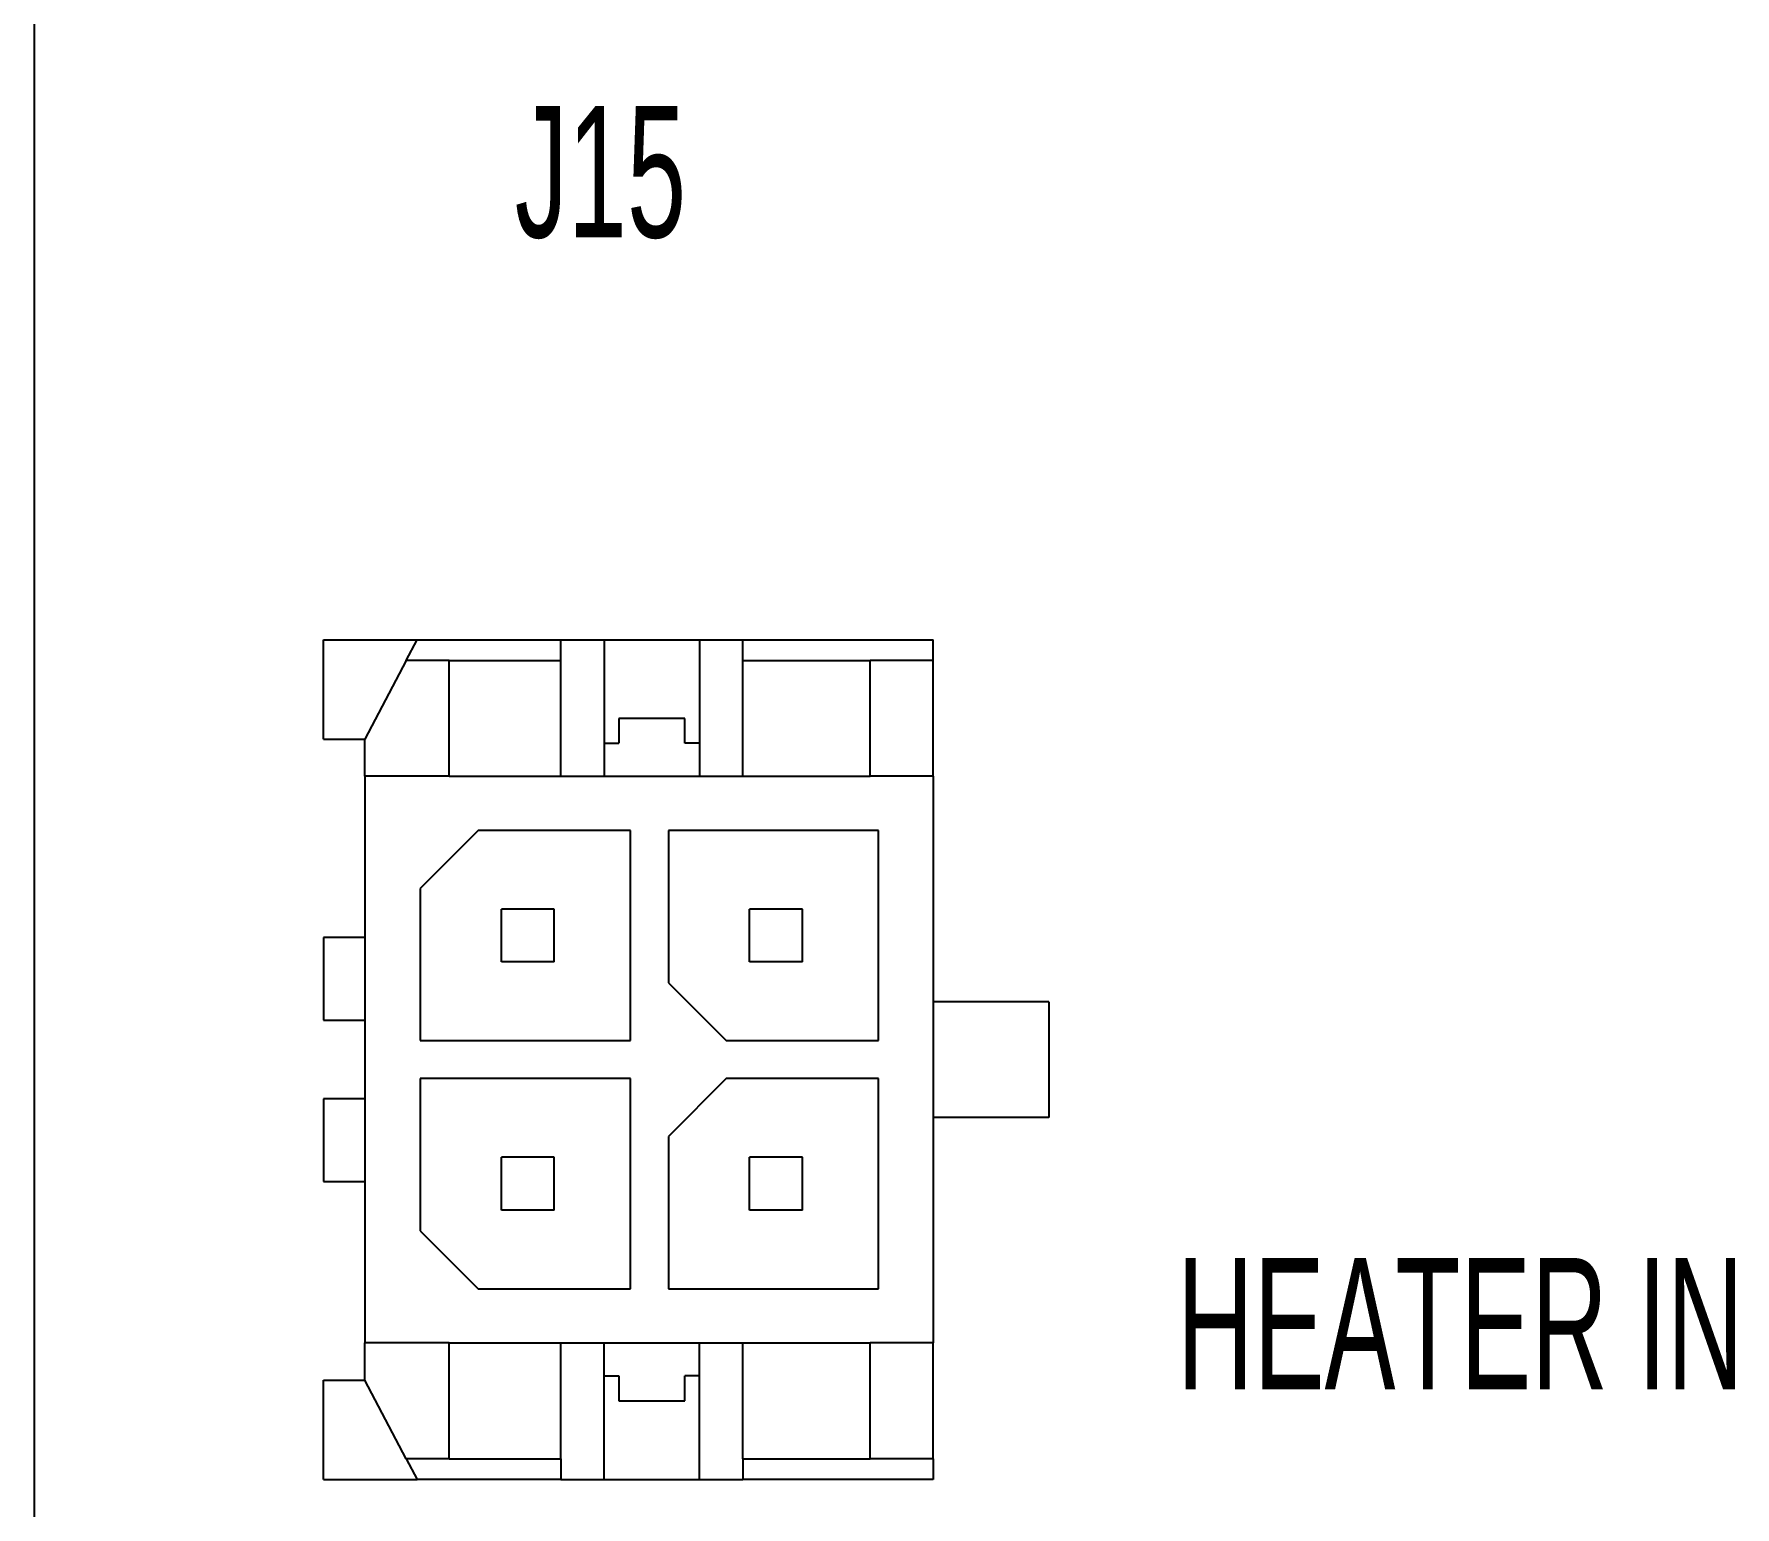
# Model space of a CAD drawing. Header units: millimetres. Extents: x 136 to 282, y 74 to 207.
# Drawn here: x 141.99 to 162.55, y 154.63 to 172.44 of the extents above; entities that cross this region are included whole.
import ezdxf

# ---------------------------------------------------------------- set-up
doc = ezdxf.new("R2010")
doc.units = ezdxf.units.MM
doc.styles.add('SLDTEXTSTYLE0', font='TXT', dxfattribs={"width": 0.605})

msp = doc.modelspace()

# ---------------------------------------------------------------- linework, layer by layer
at = {"color": 7, "linetype": 'Continuous', "lineweight": 25}
for p, q in [((141.99, 206.664), (141.99, 145.539)), ((145.49, 163.914), (145.49, 165.114)), ((145.49, 165.114), (146.622, 165.114)), ((146.49, 164.864), (146.622, 165.114)), ((146.622, 165.114), (148.36, 165.114)), ((148.36, 164.864), (148.36, 165.114)), ((148.36, 165.114), (148.885, 165.114)), ((148.885, 165.114), (148.885, 163.464)), ((148.885, 165.114), (150.035, 165.114)), ((150.035, 165.114), (150.035, 163.464)), ((150.035, 165.114), (150.56, 165.114)), ((150.56, 165.114), (152.86, 165.114)), ((150.56, 164.864), (150.56, 165.114)), ((152.86, 164.864), (152.86, 165.114)), ((146.49, 164.864), (145.99, 163.914)), ((147.01, 164.864), (146.49, 164.864)), ((147.01, 163.464), (147.01, 164.864)), ((147.01, 164.864), (148.36, 164.864)), ((148.36, 163.464), (148.36, 164.864)), ((150.56, 163.464), (150.56, 164.864)), ((150.56, 164.864), (152.1, 164.864)), ((152.1, 163.464), (152.1, 164.864)), ((152.86, 164.864), (152.1, 164.864)), ((152.86, 163.464), (152.86, 164.864)), ((149.86, 164.164), (149.06, 164.164)), ((149.06, 164.164), (149.06, 163.864)), ((149.86, 163.864), (149.86, 164.164)), ((145.49, 163.914), (145.99, 163.914)), ((145.99, 163.464), (145.99, 163.914)), ((148.885, 163.864), (149.06, 163.864)), ((150.035, 163.864), (149.86, 163.864)), ((145.99, 163.464), (145.99, 156.614)), ((147.01, 163.464), (145.99, 163.464)), ((147.01, 163.464), (152.1, 163.464)), ((152.86, 163.464), (152.1, 163.464)), ((152.86, 163.464), (152.86, 156.614)), ((147.36, 162.809), (146.66, 162.109)), ((149.2, 162.809), (147.36, 162.809)), ((149.2, 160.269), (149.2, 162.809)), ((149.66, 162.809), (149.66, 160.969)), ((152.2, 162.809), (149.66, 162.809)), ((152.2, 160.269), (152.2, 162.809)), ((146.66, 162.109), (146.66, 160.269)), ((147.64, 161.219), (147.64, 161.859)), ((148.28, 161.859), (147.64, 161.859)), ((148.28, 161.219), (148.28, 161.859)), ((150.64, 161.219), (150.64, 161.859)), ((151.28, 161.859), (150.64, 161.859)), ((151.28, 161.219), (151.28, 161.859)), ((145.49, 161.514), (145.49, 160.514)), ((145.99, 161.514), (145.49, 161.514)), ((148.28, 161.219), (147.64, 161.219)), ((151.28, 161.219), (150.64, 161.219)), ((149.66, 160.969), (150.36, 160.269)), ((154.26, 160.739), (152.86, 160.739)), ((154.26, 160.739), (154.26, 159.339)), ((145.49, 160.514), (145.99, 160.514)), ((146.66, 160.269), (149.2, 160.269)), ((150.36, 160.269), (152.2, 160.269)), ((149.2, 159.809), (146.66, 159.809)), ((146.66, 159.809), (146.66, 157.969)), ((149.2, 157.269), (149.2, 159.809)), ((150.36, 159.809), (149.66, 159.109)), ((152.2, 159.809), (150.36, 159.809)), ((152.2, 157.269), (152.2, 159.809)), ((145.49, 159.564), (145.49, 158.564)), ((145.99, 159.564), (145.49, 159.564)), ((154.26, 159.339), (152.86, 159.339)), ((149.66, 159.109), (149.66, 157.269)), ((147.64, 158.219), (147.64, 158.859)), ((148.28, 158.859), (147.64, 158.859)), ((148.28, 158.219), (148.28, 158.859)), ((150.64, 158.219), (150.64, 158.859)), ((151.28, 158.859), (150.64, 158.859)), ((151.28, 158.219), (151.28, 158.859)), ((145.49, 158.564), (145.99, 158.564)), ((148.28, 158.219), (147.64, 158.219)), ((151.28, 158.219), (150.64, 158.219)), ((146.66, 157.969), (147.36, 157.269)), ((147.36, 157.269), (149.2, 157.269)), ((149.66, 157.269), (152.2, 157.269)), ((147.01, 156.614), (145.99, 156.614)), ((145.99, 156.164), (145.99, 156.614)), ((147.01, 156.614), (152.1, 156.614)), ((147.01, 155.214), (147.01, 156.614)), ((148.36, 155.214), (148.36, 156.614)), ((148.885, 154.964), (148.885, 156.614)), ((150.035, 154.964), (150.035, 156.614)), ((150.56, 155.214), (150.56, 156.614)), ((152.86, 156.614), (152.1, 156.614)), ((152.1, 155.214), (152.1, 156.614)), ((152.86, 155.214), (152.86, 156.614)), ((145.49, 154.964), (145.49, 156.164)), ((145.49, 156.164), (145.99, 156.164)), ((146.49, 155.214), (145.99, 156.164)), ((148.885, 156.214), (149.06, 156.214)), ((149.06, 156.214), (149.06, 155.914)), ((149.86, 155.914), (149.86, 156.214)), ((150.035, 156.214), (149.86, 156.214)), ((149.06, 155.914), (149.86, 155.914)), ((147.01, 155.214), (146.49, 155.214)), ((146.49, 155.214), (146.622, 154.964)), ((147.01, 155.214), (148.36, 155.214)), ((148.36, 155.214), (148.36, 154.964)), ((150.56, 155.214), (152.1, 155.214)), ((150.56, 155.214), (150.56, 154.964)), ((152.86, 155.214), (152.1, 155.214)), ((152.86, 155.214), (152.86, 154.964)), ((145.49, 154.964), (146.622, 154.964)), ((148.36, 154.964), (146.622, 154.964)), ((148.36, 154.964), (148.885, 154.964)), ((148.885, 154.964), (150.035, 154.964)), ((150.035, 154.964), (150.56, 154.964)), ((152.86, 154.964), (150.56, 154.964))]:
    msp.add_line(p, q, dxfattribs=at)

# ---------------------------------------------------------------- texts
at = {"color": 7, "linetype": 'Continuous', "lineweight": 0, "char_height": 1.5875, "attachment_point": 1, "style": 'SLDTEXTSTYLE0'}
for s, insert in [('J15', (147.803, 171.567)), ('HEATER IN', (155.809, 157.64))]:
    msp.add_mtext(s, dxfattribs=dict(at, insert=insert))

doc.saveas('drawing.dxf')
